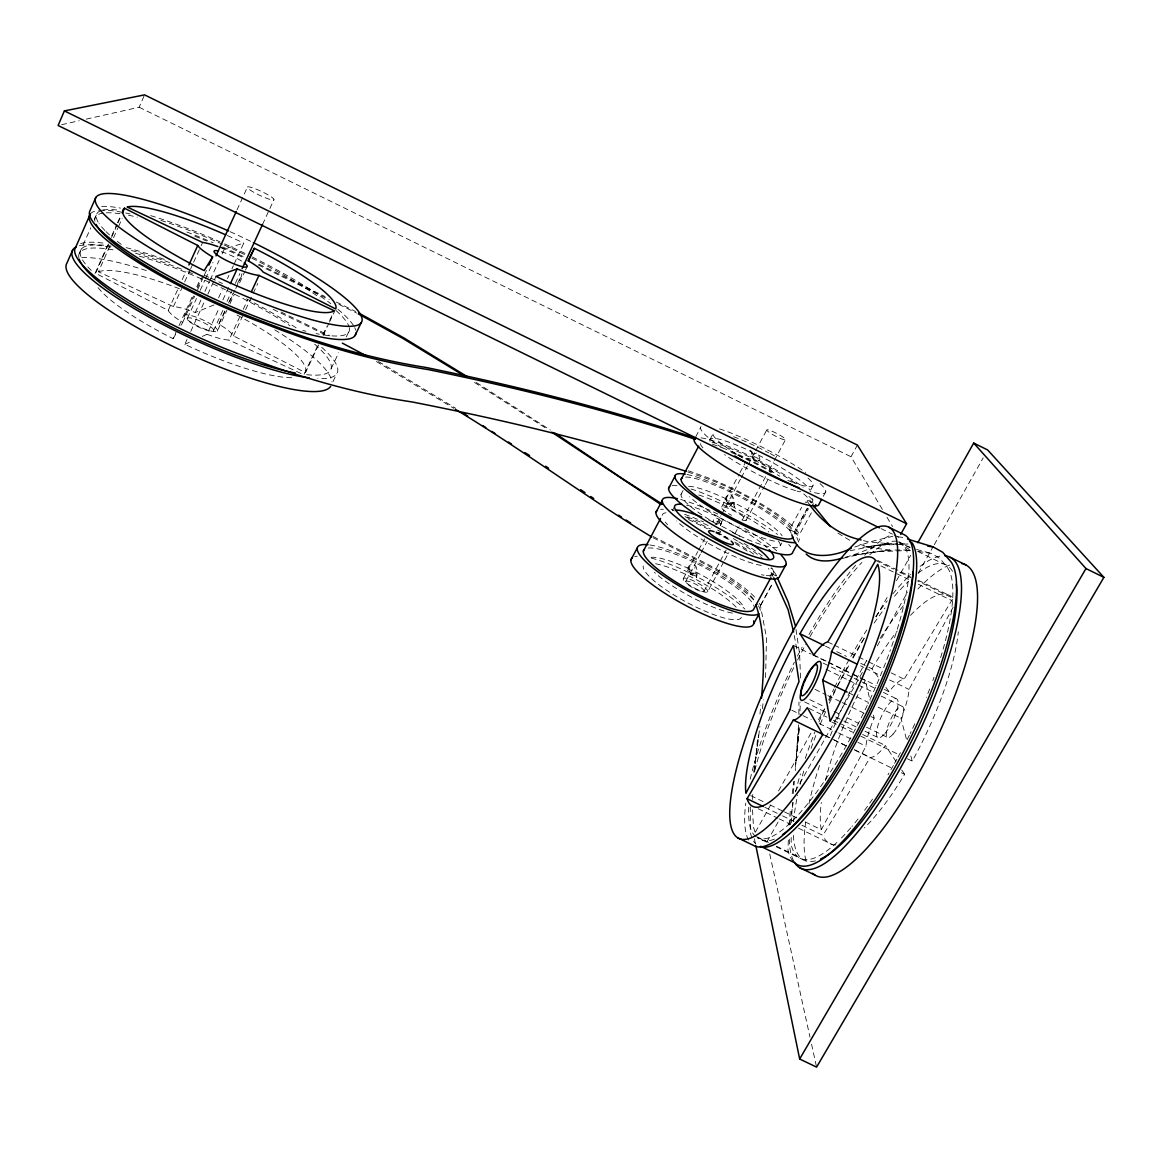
<?xml version="1.0" encoding="UTF-8"?>
<svg xmlns="http://www.w3.org/2000/svg" width="1162" height="1162" viewBox="0 0 1162 1162"><rect width="100%" height="100%" fill="white"/><g stroke="black" fill="none" stroke-linecap="round" stroke-linejoin="round"><path stroke-width="0.75" stroke-dasharray="5 3.75" d="M791.191 837.439L791.162 844.701A163.857 45.027 -64.4 0 0 837.366 842M798.846 714.281L798.977 702.037M752.627 799.5L752.831 790.785M788.315 840.242L787.981 850.323A170.814 46.945 -64.4 0 0 793.225 861.463M799.993 710.912L800.357 702.138M750.303 806.777L750.289 832.123A170.945 43.43 -64.3 0 0 755.823 843.975M791.278 822.928L792.513 802.317M798.541 724.812L795.302 770.638M720.614 524.992L722.633 519.254L720.455 525.573C723.534 519.748 713.642 514.345 713.076 521.593M798.817 728.182L796.072 761.836L799.354 726.715L794.982 770.784M765.584 677.577L766.499 637.662L760.442 605.722A68.05 14.525 28.1 0 0 758.176 601.335M754.574 770.929L757.726 737.028M793.283 793.515L794.372 781.198M789.013 825.035L790.552 807.793M759.963 714.034L760.834 705.189M754.196 770.464L755.837 756.477M792.237 793.69L793.719 781.358M754.036 772.134L758.583 735.038L753.717 773.921M755.213 761.894L759.948 726.439M762.33 708.704L763.507 699.844M750.681 450.144L753.572 459.702M710.055 441.255A56.313 8.715 27.7 0 1 752.221 452.047L753.862 456.361A3.457 3.341 -14.7 0 0 755.097 461.227A3.457 3.341 -14.7 0 0 759.933 459.339L758.408 454.4M86.278 119.134L139.135 107.224L144.567 94.877M79.437 253.156L90.738 227.868M94.34 219.676L96.809 213.764M95.008 273.535L108.124 243.976M111.77 235.77L116.868 224.281M117.594 222.639L120.514 216.074M108.603 244.02L95.604 273.317L168.214 310.428A36.327 7.684 24.8 0 0 182.695 322.397L180.938 325.36M111.494 237.498L117.289 224.484M118.001 222.857L120.892 216.35M214.026 304.938L195.231 312.549A36.327 7.684 24.8 0 0 173.414 306.623L98.436 271.763L109.954 245.865M113.542 237.774L117.856 228.072M118.582 226.445L122.17 218.354M168.214 310.428L178.556 287.697M182.245 279.577L185.935 271.458M173.414 306.623L181.664 288.525M184.656 281.945L189.9 270.426M190.641 268.785L192.892 263.847M193.647 262.205L200.387 247.404M201.128 245.748L202.624 242.466M98.102 287.653A116.403 24.649 24.7 0 0 173.094 338.636L176.043 332.158M179.006 325.68L193.066 294.901M196.77 286.796L200.474 278.706M184.802 315.323L193.633 295.976M197.322 287.915L203.96 273.404M182.695 322.397L194.664 296.208M197.656 289.672L203.64 276.571M204.396 274.929L206.633 270.02M187.46 318.185L196.465 298.503M200.227 290.297L204.73 280.449M205.471 278.822L212.98 262.409M237.004 209.93L247.506 186.966M195.231 312.549L201.186 299.52M204.919 291.386L209.392 281.611M210.148 279.984L219.095 260.462M222.073 253.941L224.31 249.06L243.744 243.119L234.114 264.05M291.575 377.708A116.403 24.649 24.7 0 1 184.831 344.344L187.053 339.493M190.771 331.402L204.875 300.653M207.838 294.175L213.779 281.233M214.52 279.621L216.001 276.382M218.558 297.864L222.262 289.817M227.447 278.546L228.929 275.321M231.892 268.887L233.373 265.662M202.29 336.428L207.054 334.278L219.095 308.133M222.857 299.97L229.64 285.271M213.445 330.85A14.525 3.079 24.7 0 0 196.117 319.448A14.525 3.079 24.7 0 0 191.745 323.283A14.525 3.079 24.7 0 0 213.445 330.85L223.264 309.571M227.04 301.379L231.572 291.56M235.349 283.383L239.88 273.549M262.539 224.44L273.869 199.893A14.757 2.135 25.3 0 0 255.93 189.043A14.757 2.135 25.3 0 0 252.212 191.367A14.757 2.135 25.3 0 0 273.869 199.893M318.649 344.911L305.461 372.668L233.431 335.876A36.327 7.684 24.8 0 0 218.819 324.053L224.818 311.053M228.58 302.933L233.068 293.173M237.571 283.426L242.074 273.68M229.815 301.394L235.014 290.137M235.77 288.525L242.451 274.043M217.279 331.155A18.156 3.835 24.8 0 0 195.594 316.921A18.156 3.835 24.8 0 0 190.161 321.714A18.156 3.835 24.8 0 0 217.279 331.155L226.939 310.254M229.916 303.819L234.361 294.175M239.561 282.918L244.761 271.661M245.502 270.049L246.998 266.839M207.054 334.278A36.327 7.684 24.8 0 0 228.987 340.045L239.488 317.415M243.236 309.339L247.724 299.636M233.431 335.876L242.553 316.224M245.589 309.673L252.43 294.945M253.185 293.303L257.746 283.484M317.531 345.985L303.834 374.803L228.987 340.045M322.847 334.772L326.653 326.769M329.703 320.363L332.739 313.958M323.312 335.106L328.73 323.675M329.514 322.034L334.946 310.603M331.155 368.615L338.738 352.754M346.32 336.878L349.355 330.531M332.957 381.673L336.748 373.743M218.819 324.053L226.111 309.441M732.67 502.797L728.894 507.562L732.975 502.173A55.965 10.095 27.9 0 1 782.099 535.682M681.034 494.475L683.038 490.538M695.733 436.825L700.555 427.674M683.459 578.415L697.839 551.514M698.682 549.931L704.608 538.848M721.631 506.981L739.134 474.241M739.962 472.673L745.801 461.764M685.841 581.29L700.337 554.172M701.194 552.575L707.164 541.419M716.533 523.873L720.803 515.899M721.66 514.316L740.412 479.223M741.269 477.64L747.239 466.47M748.096 464.873L754.908 452.12M755.765 450.522L766.847 429.795M805.266 821.955L821.302 829.712L865.995 746.236A42.979 12.216 -64.4 0 1 874.144 718.087L872.952 712.974M906.345 738.829L900.928 718.247A42.979 12.216 -64.4 0 0 909.033 689.415L953.13 607.232M703.911 591.414A10.4 2.28 28.2 0 0 691.913 582.438A10.4 2.28 28.2 0 0 688.775 585.212A10.4 2.28 28.2 0 0 703.911 591.414L719.365 562.684M720.222 561.086L726.221 549.917M734.805 533.954L739.105 525.965M742.533 519.588L765.7 476.493M769.142 470.102L773.427 462.127M774.284 460.53L785.454 439.773A10.589 1.467 27.5 0 0 772.745 431.523A10.589 1.467 27.5 0 0 770.232 433.077A10.589 1.467 27.5 0 0 785.454 439.773M707.571 591.923A13.857 3.021 28.2 0 0 691.55 579.969A13.857 3.021 28.2 0 0 687.396 583.658A13.857 3.021 28.2 0 0 707.571 591.923L723.781 561.812M724.623 560.229L728.894 552.299M746.062 520.402L764.552 486.05M765.395 484.481L768.75 478.236M810.568 490.175L813.124 485.411M791.264 533.489L789.506 529.596L801.577 507.402M769.927 576.773L771.626 573.65A62.719 12.404 28 0 0 768.329 568.45M798.773 542.102L794.387 531.891L807.343 508.143M771.742 576.105L773.427 573.011M794.75 533.895L808.505 508.665M760.427 605.605L772.309 583.832L760.442 605.722L756.752 603.848M807.503 508.404L794.488 532.152L799.441 534.593L811.555 512.413M823.248 496.363L825.746 491.802M882.394 509.479L851.02 456.753L857.411 445.075M709.938 439.526L713.047 433.905M672.449 510.539L674.686 506.487M780.225 545.893L781.794 543.032M755.46 832.065L770.551 805.179M778.525 790.944L813.124 729.286M818.455 719.786L824.657 708.718M829.102 700.817L849.495 664.446M853.053 658.128L864.586 637.56M876.119 617.007L888.538 594.871M896.512 580.637L910.703 555.349M767.036 841.666L779.484 819.544M795.505 791.119L863.105 671.07M877.339 645.811L907.58 592.097M918.256 573.142L933.376 546.3M934.277 544.717L983.197 457.843M173.094 338.636L175.709 334.206M884.297 689.4L889.104 691.753A42.979 12.216 -64.4 0 1 904.152 679.189L953.058 598.285L917.559 580.927M801.94 825.238L822.928 835.376L870.265 757.406A42.979 12.216 -64.4 0 0 885.357 745.51L895.96 761.357M756.593 453.035L753.63 454.298L750.681 452.062M732.22 503.349C715.603 505.339 733.469 481.91 734.399 504.613M184.831 344.344L191.178 341.468M854.767 547.026L871.979 541.347L892.866 536.263M845.718 557.106C862.887 553.127 879.155 541.753 897.209 543.453M843.162 558.268C865.443 552.763 888.334 548.609 911.371 550.381L876.976 551.732L852.138 555.32L889.99 550.018L869.772 547.607L857.091 543.424M61.63 124.697L79.234 120.717M716.809 524.396L719.409 522.653L719.627 520.155M849.974 550.788L876.351 545.341L897.718 543.772M893.97 544.6L876.351 545.341L862.727 547.346L889.032 543.714L867.796 541.768L862.785 540.388M895.742 544.528L908.074 544.005M899.446 543.787L908.132 543.845M897.834 536.829L902.787 537.396M918.053 551.398L931.416 553.432L940.116 558.617L947.829 568.174A163.857 45.027 -64.4 0 1 939.274 661.875M716.141 524.411L714.877 524.062M916.571 549.481L931.416 553.432M687.759 471.903L709.14 479.456A63.053 11.068 27.8 0 1 791.278 527.388M910.035 547.2L900.23 543.772L908.873 549.103A163.987 41.643 -64.3 0 1 910.688 553.025M688.456 470.799L706.583 477.277A68.66 12.056 27.8 0 1 799.441 534.593M712.364 444.131L720.585 447.167M789.506 529.596L794.387 531.891M750.739 795.607L763.565 801.809M769.985 804.903L782.81 811.105M784.408 811.875L797.248 818.077M764.799 807.285L780.951 815.085M782.563 815.869L793.864 821.331M758.19 808.708L777.581 818.077M779.194 818.861L790.509 824.323M798.584 828.23L832.5 844.629M756.651 836.655L768.431 842.392M776.434 846.256L797.263 856.307M766.746 842.174L757.159 837.541A164.002 41.309 -64.3 0 0 828.913 774.357M776.347 846.793L803.523 859.909M809.783 699.64L824.366 706.728M834.098 711.449L840.576 714.601M847.054 717.738L858.398 723.258M866.503 727.194L887.565 737.42M804.641 701.921L825.848 712.233M835.638 716.983L842.174 720.149M843.801 720.948L856.859 727.281M865.007 731.247L878.065 737.594M808.97 708.428L826.85 717.099M833.343 720.266L838.223 722.633M839.85 723.418L854.477 730.52M862.596 734.471L885.357 745.51M831.803 722.081L839.85 725.989M841.448 726.758L852.719 732.234M860.751 736.142L899.359 754.879M907.406 758.786L912.228 761.125A137.813 39.261 -64.4 0 0 958.301 631.794M791.83 710.229L801.504 714.935M803.116 715.719L811.178 719.627M819.239 723.534L836.974 732.147M838.586 732.932L851.485 739.192M857.934 742.329L865.995 746.236M825.383 735.619L831.803 738.727M833.401 739.511L846.226 745.728M854.23 749.621L870.265 757.406M824.337 735.343L832.37 739.235M833.967 740.02L846.822 746.251M854.854 750.158L891.791 768.082M901.421 772.759L904.632 774.313A137.813 39.261 -64.4 0 1 864.31 827.954M651.127 557.295A55.471 12.099 28.2 0 1 689.691 569.046L690.707 574.435L696.706 577.354L695.631 571.951A3.37 3.254 6 0 1 694.324 573.534C677.025 571.254 699.35 552.705 696.88 575.8M827.78 641.976L832.646 644.358M834.272 645.142L857.019 656.225M858.645 657.024L866.779 660.975M868.406 661.774L883.018 668.891M891.152 672.856L904.152 679.189M825.572 646.203L830.38 648.541M836.771 651.664L846.386 656.341M860.781 663.357L867.186 666.48M868.784 667.249L871.994 668.818L878.414 677.417M860.577 665.826L863.802 667.395M865.414 668.179L879.954 675.267M889.642 679.988L909.033 689.415M813.763 655.077L826.589 661.309M828.186 662.093L850.628 673.016M852.24 673.8L876.279 685.507M793.457 645.506L811.032 654.061M812.63 654.845L827.024 661.846M828.622 662.63L851.005 673.51M852.603 674.294L865.385 680.525L870.164 701.02M823.103 663.066L829.624 666.233M831.251 667.032L852.443 677.344M854.07 678.129L875.262 688.441M883.41 692.407L896.454 698.754M826.182 669.341L847.214 679.581M848.841 680.366L856.931 684.302M858.558 685.086L873.127 692.189M881.217 696.125L902.264 706.365M848.768 692.872L855.29 696.053M856.917 696.837L868.334 702.385M878.109 707.15L900.928 718.247M815.012 689.342L826.197 694.789M827.794 695.559L840.576 701.775M842.174 702.56L850.177 706.438M851.775 707.222L864.557 713.424M870.948 716.533L874.144 718.087M881.057 528.623L892.474 534.2M894.101 534.999L898.996 537.396M898.807 542.131L909.89 547.563M917.806 551.442L943.123 563.831M877.63 560.375L910.224 576.323M918.372 580.303L947.698 594.653M875.625 560.418L893.375 569.089M899.824 572.256L911.11 577.775M880.956 565.938L908.568 579.446M918.314 584.21L952.419 600.899M259.039 264.268L325.07 296.557M336.341 302.062L355.659 311.518M258.196 264.921L329.238 299.665M338.926 304.4L356.69 313.086M688.63 486.355A55.965 10.095 27.9 0 1 726.991 499.253L728.385 504.003L734.428 506.952L732.975 502.173M281.044 312.026L329.877 335.876M273.157 309.339L326.246 335.266M685.057 516.64L710.461 529.044M688.5 519.487L707.6 528.812M773.02 576.381L771.626 573.65L776.55 576.062A68.297 13.508 28 0 0 770.871 568.131M139.135 107.224L851.02 456.753M753.862 456.361L759.933 459.339M813.415 503.291L810.8 501.81A63.285 10.095 27.7 0 0 800.4 491.177M771.626 573.65L776.579 576.163M671.302 509.217L674.294 510.917M653.029 536.466L696.634 558.661A68.05 14.525 28.1 0 1 756.941 599.708M653.204 537.803L696.924 560.055A62.487 13.348 28.1 0 1 755.068 602.032M378.478 361.513L455.591 408.225M376.415 361.542L453.746 408.283M837.947 533.169L852.327 541.855M476.318 382.487L550.367 430.085M474.532 382.472L545.879 428.212M885.894 687.439L889.104 691.753M809.899 505.107L805.891 499.486L810.8 501.81L812.761 504.758M901.741 769.999L904.632 774.313M886.998 517.235L892.532 526.546M725.64 498.948C726.831 502.957 733.498 500.895 732.075 496.9M720.6 523.801L717.666 521.215L714.485 522.653A55.805 10.778 28 0 0 706.423 519.007M910.863 755.983L912.228 761.125M688.456 567.681C688.863 571.791 695.704 571.007 695.094 566.896M769.738 853.997L810.001 1037.172M811.555 1044.217L816.581 1067.123M754.428 838.775L755.518 844.106M794.256 635.454L796.798 649.238M795.999 629.528L799.63 654.148L800.574 679.16M689.197 571.66L689.095 570.992A3.355 3.196 -13.6 0 1 689.691 569.046M726.482 501.911L726.395 501.229A3.399 3.239 -18.6 0 1 726.991 499.253M752.526 809.856L753.441 826.487A163.987 41.643 -64.3 0 0 756.825 835.362M314.626 344.155A138.525 28.44 24.8 0 1 303.703 374.338M78.871 257.746A138.525 28.44 24.8 0 1 116.011 250.396M139.396 256.148A138.525 28.44 24.8 0 1 225.457 289.759M227.084 290.544A138.525 28.44 24.8 0 1 290.05 325.796M349.297 327.64A139.179 25.811 25 0 1 322.499 334.758M319.332 334.206A139.179 25.811 25 0 1 316.006 333.567M305.911 331.257A139.179 25.811 25 0 1 302.803 330.458M121.255 244.398A139.179 25.811 25 0 1 116.098 240.418M109.591 234.942A139.179 25.811 25 0 1 105.974 231.572M104.9 230.483A139.179 25.811 25 0 1 99.09 223.598M98.131 222.073A139.179 25.811 25 0 1 100.222 210.99M102.997 210.148A139.179 25.811 25 0 1 119.802 210.322M160.879 220.402A139.179 25.811 25 0 1 222.45 244.238M224.092 244.979A139.179 25.811 25 0 1 245.458 254.972M251.936 258.167A139.179 25.811 25 0 1 320 297.937M335.963 310.501A139.179 25.811 25 0 1 348.789 325.999M101.69 206.357A146.543 27.176 25 0 1 120.499 208.114M150.639 215.624A146.543 27.176 25 0 1 219.967 241.841M224.629 243.904A146.543 27.176 25 0 1 246.242 254.028M252.328 257.02A146.543 27.176 25 0 1 330.85 303.718M337.91 309.295A146.543 27.176 25 0 1 353.916 326.231M354.686 327.64A146.543 27.176 25 0 1 355.703 330.269M321.714 347.307A145.86 29.951 24.8 0 1 317.807 378.594M79.408 245.763A145.86 29.951 24.8 0 1 111.915 247.448M135.605 253.301A145.86 29.951 24.8 0 1 183.102 269.773M187.852 271.676A145.86 29.951 24.8 0 1 192.485 273.593M246.547 298.823A145.86 29.951 24.8 0 1 296.354 328.018M81.689 257.514A145.628 30.866 24.7 0 1 146.572 270.644M274.74 329.848A145.628 30.866 24.7 0 1 331.795 381.906M221.274 251.689A18.301 3.268 25 0 1 244.267 262.932M98.436 271.763A116.403 24.649 24.7 0 1 181.33 289.469M237.033 315.076A116.403 24.649 24.7 0 1 305.461 372.668M227.36 235.566A117.318 20.96 25 0 1 243.744 243.119M219.473 247.172A36.603 6.536 25 0 1 224.31 249.06M230.207 231.732A146.775 26.247 25 0 1 251.849 241.87M728.385 504.003A3.442 3.312 -10.4 0 1 734.428 506.952M774.488 541.143A55.965 10.095 27.9 0 1 689.618 496.726M799.834 491.831A56.313 8.715 27.7 0 1 797.059 491.076M795.578 490.64A56.313 8.715 27.7 0 1 724.594 454.647M758.249 454.996A56.313 8.715 27.7 0 1 809.682 490.073M725.742 511.745A13.988 2.527 27.9 0 1 725.132 507.257A13.988 2.527 27.9 0 1 743.404 516.741A13.988 2.527 27.9 0 1 740.92 519.617M731.566 515.347A13.988 2.527 27.9 0 1 728.458 513.531M771.176 472.135A14.075 2.179 27.7 0 1 769.447 471.801M748.023 460.196A14.075 2.179 27.7 0 1 758.612 462.302A14.075 2.179 27.7 0 1 772.12 471.99M807.997 478.076A56.357 8.541 27.6 0 1 793.893 482.738M792.499 482.245A56.357 8.541 27.6 0 1 786.601 479.95M742.794 457.973A56.357 8.541 27.6 0 1 738.131 455.141M736.65 454.226A56.357 8.541 27.6 0 1 713.889 432.714M733.512 436.709A56.357 8.541 27.6 0 1 768.736 452.831M770.101 453.558A56.357 8.541 27.6 0 1 776.855 457.262M819.994 483.537A70.446 10.676 27.6 0 1 810.03 491.482M722.009 447.82A70.446 10.676 27.6 0 1 701.412 426.294M719.539 428.894A70.446 10.676 27.6 0 1 805.673 472.469M778.482 541.129A55.936 10.269 27.9 0 1 738.16 535.246M736.737 534.564A55.936 10.269 27.9 0 1 729.533 531.005M716.751 524.062A55.936 10.269 27.9 0 1 684.374 492.368M698.725 494.983A55.936 10.269 27.9 0 1 768.866 531.978M672.072 485.731A69.923 12.84 27.9 0 1 679.015 485.992M690.998 488.97A69.923 12.84 27.9 0 1 777.509 534.418M788.707 544.441A69.923 12.84 27.9 0 1 790.639 546.823M812.441 498.774A63.3 10.008 27.7 0 1 805.179 502.129M702.937 447.878A63.3 10.008 27.7 0 1 700.366 442.983M712.03 442.257A63.3 10.008 27.7 0 1 796.173 483.871M685.624 477.03A63.024 11.17 27.8 0 1 740.775 497.38A63.024 11.17 27.8 0 1 791.046 532.051M687.047 474.474A70.025 12.404 27.8 0 1 757.697 505.397A70.025 12.404 27.8 0 1 799.296 540.243M700.991 437.885A70.345 11.112 27.7 0 1 803.174 487.154M918.067 573.157A163.857 45.362 -64.4 0 1 953.712 573.926M815.477 860.839A163.857 45.362 -64.4 0 1 793.37 835.333M793.631 821.563A163.857 45.362 -64.4 0 1 797.626 795.128M800.11 784.437A163.857 45.362 -64.4 0 1 804.467 768.619M811.061 748.401A163.857 45.362 -64.4 0 1 816.392 733.992M820.241 724.304A163.857 45.362 -64.4 0 1 827.896 706.438M829.363 703.213A163.857 45.362 -64.4 0 1 848.449 665.085M852.705 657.46A163.857 45.362 -64.4 0 1 864.441 637.822M874.129 623.05A163.857 45.362 -64.4 0 1 885.037 607.973M894.537 596.193A163.857 45.362 -64.4 0 1 908.582 581.276M898.763 541.782A164.002 41.309 -64.3 0 1 896.556 631.591M896.047 633.188A164.002 41.309 -64.3 0 1 889.86 651.432M888.61 654.831A164.002 41.309 -64.3 0 1 879.692 677.504M879.009 679.131A164.002 41.309 -64.3 0 1 867.999 703.794M867.23 705.436A164.002 41.309 -64.3 0 1 851.702 735.982M850.845 737.55A164.002 41.309 -64.3 0 1 843.089 751.32M842.159 752.918A164.002 41.309 -64.3 0 1 829.929 772.803M755.837 836.64A164.002 41.309 -64.3 0 1 748.764 807.241M754.864 770.421A164.002 41.309 -64.3 0 1 795.171 664.766M797.553 659.987A164.002 41.309 -64.3 0 1 805.774 644.3M809.987 636.66A164.002 41.309 -64.3 0 1 861.913 562.452M869.728 554.797A164.002 41.309 -64.3 0 1 897.224 541.361M748.575 840.097A172.688 43.517 -64.3 0 1 745.786 803.145M750.187 779.208A172.688 43.517 -64.3 0 1 794.372 662.209M797.422 656.167A172.688 43.517 -64.3 0 1 802.1 647.205M808.97 634.583A172.688 43.517 -64.3 0 1 856.307 564.383M864.572 555.233A172.688 43.517 -64.3 0 1 889.801 535.551M793.661 860.955A172.528 47.787 -64.4 0 1 789.259 837.003M789.869 824.817A172.528 47.787 -64.4 0 1 793.385 801.94M795.607 791.918A172.528 47.787 -64.4 0 1 800.415 773.936M805.237 758.539A172.528 47.787 -64.4 0 1 814.882 732.031M818.905 722.081A172.528 47.787 -64.4 0 1 825.252 707.367M828.753 699.655A172.528 47.787 -64.4 0 1 833.851 688.95M834.592 687.425A172.528 47.787 -64.4 0 1 866.779 629.993M875.654 616.688A172.528 47.787 -64.4 0 1 887.289 600.827M892.794 593.913A172.528 47.787 -64.4 0 1 910.935 574.275M920.028 566.46A172.528 47.787 -64.4 0 1 943.384 555.799M806.007 860.81A172.484 49.196 -64.4 0 1 805.673 822.086M808.926 803.901A172.484 49.196 -64.4 0 1 820.096 763.724M830.38 735.619A172.484 49.196 -64.4 0 1 867.448 659.13M880.099 638.359A172.484 49.196 -64.4 0 1 904.951 603.746M917.893 589.003A172.484 49.196 -64.4 0 1 949.891 564.993M835.928 844.905A137.813 39.261 -64.4 0 1 822.928 835.376M821.302 829.712A137.813 39.261 -64.4 0 1 821.316 802.477M825.441 780.617A137.813 39.261 -64.4 0 1 855.058 700.613M855.813 699.045A137.813 39.261 -64.4 0 1 865.385 680.525M871.994 668.818A137.813 39.261 -64.4 0 1 897.267 630.951M910.543 615.323A137.813 39.261 -64.4 0 1 953.058 598.285M720.76 531.964A3.428 3.297 -8.4 0 1 715.952 531.615M761.284 565.429A55.805 10.778 28 0 1 676.749 521.026M721.834 526.27A55.805 10.778 28 0 1 739.802 536.263M690.707 574.435A3.399 3.254 -4.9 0 1 696.706 577.354M732.452 613.144A55.471 12.099 28.2 0 1 654.395 572.314M695.631 571.951A55.471 12.099 28.2 0 1 743.52 606.651M716.939 532.762A13.944 2.687 28 0 1 729.039 539.444M741.371 617.283A55.427 12.274 28.2 0 1 688.935 603.499A55.427 12.274 28.2 0 1 643.24 565.981M655.571 563.744A55.427 12.274 28.2 0 1 736.374 607.392M634.728 556.627A69.299 15.338 28.2 0 1 637.183 556.249M651.214 558.094A69.299 15.338 28.2 0 1 744.944 609.12M686.597 505.179A55.849 10.603 27.9 0 1 767.196 547.796M680.671 499.5A69.822 13.261 27.9 0 1 718.958 514.635M744.624 528.405A69.822 13.261 27.9 0 1 776.681 550.773M648.135 548.043A62.457 13.436 28.2 0 1 707.861 569.395A62.457 13.436 28.2 0 1 753.92 606.172M771.641 567.695A62.733 12.317 28 0 1 765.351 575.321M764.117 575.175A62.733 12.317 28 0 1 761.415 574.74M667.613 524.658A62.733 12.317 28 0 1 665.303 522.087M662.18 515.376A62.733 12.317 28 0 1 669.443 512.718M687.352 517.032A62.733 12.317 28 0 1 711.769 527.199M717.564 530.046A62.733 12.317 28 0 1 720.469 531.528M733.338 538.572A62.733 12.317 28 0 1 737.478 541.013M738.829 541.826A62.733 12.317 28 0 1 763.173 558.937M660.67 509.334A69.72 13.683 28 0 1 663.357 509.29M684.578 514.33A69.72 13.683 28 0 1 703.693 521.999M744.058 543.453A69.72 13.683 28 0 1 762.272 555.901M649.834 544.963A69.415 14.932 28.2 0 1 755.503 601.916M758.452 605.823A69.415 14.932 28.2 0 1 760.209 611.808M731.014 452.352A63.285 10.095 27.7 0 1 735.895 454.415M737.55 455.141A63.285 10.095 27.7 0 1 771.408 472.28M934.016 677.301A163.857 45.027 -64.4 0 1 932.825 680.598M929.673 688.935A163.857 45.027 -64.4 0 1 926.332 697.36M914.799 723.81A163.857 45.027 -64.4 0 1 910.18 733.527M909.381 735.139A163.857 45.027 -64.4 0 1 906.999 739.947M900.434 752.642A163.857 45.027 -64.4 0 1 897.819 757.479M896.933 759.091A163.857 45.027 -64.4 0 1 894.275 763.884M893.375 765.467A163.857 45.027 -64.4 0 1 887.957 774.807M872.517 799.107A163.857 45.027 -64.4 0 1 864.441 810.524M858.035 818.963A163.857 45.027 -64.4 0 1 851.964 826.4M850.773 827.809A163.857 45.027 -64.4 0 1 840.286 839.167M774.313 839.167A163.987 41.643 -64.3 0 1 758.815 837.758M722.241 447.777A68.921 10.995 27.7 0 1 779.804 476.173M808.926 496.421A68.921 10.995 27.7 0 1 814.518 502.231M90.36 213.91A145.003 27.133 24.9 0 1 98.334 210.496M99.656 210.351A145.003 27.133 24.9 0 1 130.028 213.939M186.835 232.022A145.003 27.133 24.9 0 1 213.14 242.771M222.712 246.983A145.003 27.133 24.9 0 1 244.63 257.209M80.585 243.642A144.451 29.428 24.8 0 1 105.437 243.395M126.135 247.637A144.451 29.428 24.8 0 1 164.554 259.489M204.221 275.263A144.451 29.428 24.8 0 1 209.175 277.442M210.83 278.183A144.451 29.428 24.8 0 1 222.436 283.499M91.261 270.426A138.583 28.222 24.8 0 1 111.116 246.155M131.466 250.498A138.583 28.222 24.8 0 1 172.63 263.658M94.935 221.288A139.12 26.029 24.9 0 1 103.36 213.082M106.308 212.82A139.12 26.029 24.9 0 1 120.456 213.793M128.459 215.202A139.12 26.029 24.9 0 1 137.276 217.178M194.824 236.235A139.12 26.029 24.9 0 1 206.589 241.042M221.463 247.477A139.12 26.029 24.9 0 1 243.73 257.848M715.501 532.704A62.719 12.404 28 0 1 729.533 540.199M735.575 543.714A62.719 12.404 28 0 1 749.098 552.371M716.649 532.109A68.297 13.508 28 0 1 727.368 537.774M734.82 542.029A68.297 13.508 28 0 1 754.995 555.015M884.936 733.44A21.482 6.101 -64.4 0 0 897.63 699.96A21.482 6.101 -64.4 0 0 879.387 721.195A21.482 6.101 -64.4 0 0 884.936 733.44M893.07 734.137A17.183 4.953 -64.4 0 0 903.223 707.338A17.183 4.953 -64.4 0 0 888.552 724.246A17.183 4.953 -64.4 0 0 893.07 734.137"/><path stroke-width="1.5" d="M761.517 698.115C764.117 667.032 765.889 634.859 755.954 604.792M900.681 534.36L906.607 523.757L857.411 445.075L144.567 94.877L64.389 110.913L58.1 125.481L879.431 527.824M72.698 250.004L66.946 263.062A145.628 30.866 24.7 0 0 182.507 350.968A145.628 30.866 24.7 0 0 330.676 386.423M95.865 197.351L90.04 210.583A146.543 27.176 25 0 0 214.316 298.983A146.543 27.176 25 0 0 355.964 332.957M90.36 213.91L75.922 246.707A144.451 29.428 24.8 0 0 248.958 357.707C301.786 377.999 356.284 393.627 412.321 401.994C504.729 420.179 596.629 441.938 686.146 471.365M122.344 213.082L124.508 208.201L197.758 245.472A36.603 6.536 25 0 0 212.617 256.933L208.884 265.11M188.898 264.965L197.758 245.472M215.987 255.858L236.249 211.557M230.396 283.63L237.164 268.93A36.603 6.536 25 0 0 258.966 275.409L334.264 310.748A117.318 20.96 25 0 1 216.001 276.382L237.164 268.93M242.146 268.64L262.539 224.44M248.392 261.174L254.333 248.305A117.318 20.96 25 0 1 335.716 308.976L263.062 272.024A36.603 6.536 25 0 0 248.072 260.68L254.333 248.305M251.471 291.56L258.966 275.409M355.064 335.498L361.193 322.673M630.951 559.852L637.197 548.014M656.007 512.297L662.311 500.314M668.629 488.301L674.977 476.246M643.341 551.078L660.539 518.47M681.193 479.34L698.696 446.135M831.498 651.664L877.702 564.34A138.017 33.582 -64.3 0 1 830.191 721.297L822.681 680.191A43.038 10.458 -64.3 0 0 831.498 651.664L857.338 664.243M770.9 577.659L753.993 608.641A62.457 13.436 28.2 0 1 690.969 590.804A62.457 13.436 28.2 0 1 644.489 549.248M814.141 507.663L815.869 504.497M753.76 623.616L758.597 614.756M786.18 564.238L779.658 576.178A69.72 13.683 28 0 1 710.432 555.712A69.72 13.683 28 0 1 657.082 510.496M796.827 544.746L792.731 552.255A69.923 12.84 27.9 0 1 723.679 531.005A69.923 12.84 27.9 0 1 669.661 486.617M821.592 499.399L819.108 503.959A70.345 11.112 27.7 0 1 750.405 481.155A70.345 11.112 27.7 0 1 695.021 438.437M917.806 542.698L973.698 443.071L987.642 449.941L1103.9 577.354L816.581 1067.123L799.659 1059.018L755.881 845.878M799.659 1059.018L1085.976 568.552L973.698 443.071M747.05 798.701L793.341 720.062A43.038 10.458 -64.3 0 0 807.343 707.629L822.725 734.573A138.017 33.582 -64.3 0 1 747.05 798.701L763.187 806.501M212.617 256.933L204.178 270.601A117.318 20.96 25 0 1 124.508 208.201M851.325 548.173C831.687 558.399 799.441 561.014 791.845 534.796M842.494 558.007C830.743 561.769 815.724 563.294 806.167 553.998M927.755 546.155L933.144 546.91L942.687 552.255L951.242 562.132A170.814 46.945 -64.4 0 1 904.341 750.056A170.814 46.945 -64.4 0 1 794.271 862.524L760.631 846.299M933.144 546.91L907.58 539.095M861.115 539.923C840.228 535.638 822.188 522.275 809.899 505.107M696.096 438.335C607.842 408.617 517.235 386.249 426.091 367.482C370.082 358.637 315.715 342.456 263.062 321.627A139.12 26.029 24.9 0 1 96.126 224.44M695.428 439.352C608.031 410.215 518.397 388.093 428.197 369.589C372.087 360.743 317.604 344.562 264.849 323.704A145.003 27.133 24.9 0 1 89.547 215.362M737.768 837.817L753.237 845.282A172.688 43.517 -64.3 0 0 866.852 712.132A172.688 43.517 -64.3 0 0 904.297 534.767L888.872 527.214A172.746 42.093 -64.3 0 0 743.869 743.244A172.746 42.093 -64.3 0 0 808.215 777.668A172.746 42.093 -64.3 0 0 888.872 527.214M799.587 867.636L815.027 875.088M793.341 720.062L823.785 734.849M799.964 633.726L813.763 655.077A43.038 10.458 -64.3 0 1 827.78 641.976L875.625 560.418A138.017 33.582 -64.3 0 0 799.964 633.726L823.974 645.418M822.681 680.191L847.142 692.087M950.487 557.411L965.869 564.935M358.884 313.086L403.751 337.837L467.24 376.662M358.303 313.885L403.287 338.679L463.899 375.66M342.34 343.124L367.119 356.255M1085.976 568.552L1103.9 577.354M64.389 110.913L906.607 523.757M662.296 504.119L624.764 480.182L554.768 433.019M660.989 504.54L551.747 432.148M651.708 536.96C585.009 496.363 522.217 449.534 455.257 409.242M909.556 541.434L912.272 543.046A170.945 43.43 -64.3 0 1 867.288 720.585A170.945 43.43 -64.3 0 1 760.34 846.72M463.144 413.047L467.661 415.952M482.767 425.612L485.789 427.529M491.817 431.392L494.838 433.324M508.433 442.025L511.454 443.957M525.035 452.643L529.567 455.533M618.605 515.144L621.597 517.105M626.1 520.039L630.588 522.973M545.675 466.252L548.595 468.213M580.651 489.681L584.994 492.615M590.79 496.537L593.695 498.498M830.452 526.618L812.761 504.758M773.703 577.746L788.112 609.73L793.631 632.012M777.247 577.572L788.141 601.872L795.476 626.013M295.424 373.017A138.525 28.44 24.8 0 1 162.564 322.324A138.525 28.44 24.8 0 1 79.205 259.111M309.15 377.839A145.86 29.951 24.8 0 1 144.959 314.771A145.86 29.951 24.8 0 1 76.46 246.809M244.267 262.932A18.301 3.268 25 0 1 241.202 266.374A18.301 3.268 25 0 1 218.703 256.018A18.301 3.268 25 0 1 218.035 250.861M225.719 234.84A117.318 20.96 25 0 0 127.21 207.025L202.624 242.466A36.603 6.536 25 0 1 217.919 246.605M253.374 242.626A146.775 26.247 25 0 1 335.034 325.026A146.775 26.247 25 0 1 109.112 219.11A146.775 26.247 25 0 1 228.653 231.02M799.035 487.779A70.446 10.676 27.6 0 1 734.762 455.954M793.021 537.062A63.024 11.17 27.8 0 1 730.448 517.163A63.024 11.17 27.8 0 1 682.167 477.829M795.607 542.596A70.025 12.404 27.8 0 1 709.198 506.472A70.025 12.404 27.8 0 1 685.275 474.154M956.282 584.21A163.857 45.362 -64.4 0 1 912.925 738.422A163.857 45.362 -64.4 0 1 820.459 859.052M944.924 555.843A172.528 47.787 -64.4 0 1 915.874 738.8A172.528 47.787 -64.4 0 1 794.358 862.189M961.671 563.512A172.484 49.196 -64.4 0 1 934.814 742.3A172.484 49.196 -64.4 0 1 812.63 873.272M811.003 669.632A21.512 5.229 -64.3 0 1 820.648 668.513A21.512 5.229 -64.3 0 1 805.092 698.711A21.512 5.229 -64.3 0 1 803.581 684.04M804.089 682.791A21.512 5.229 -64.3 0 1 805.789 679M806.399 677.751A21.512 5.229 -64.3 0 1 810.103 671.04M676.052 510.147A55.805 10.778 28 0 1 701.761 517.061M751.262 543.685A55.805 10.778 28 0 1 769.157 559.474M731.188 541.114A13.944 2.687 28 0 1 727.964 543.7A13.944 2.687 28 0 1 710.737 534.186A13.944 2.687 28 0 1 714.064 531.659M753.63 620.9A69.299 15.338 28.2 0 1 688.877 607.145A69.299 15.338 28.2 0 1 632.157 557.847M769.128 549.67A55.849 10.603 27.9 0 1 721.675 542.639A55.849 10.603 27.9 0 1 681.76 504.337M781.067 554.986A69.822 13.261 27.9 0 1 757.159 561.507A69.822 13.261 27.9 0 1 677.141 518.049A69.822 13.261 27.9 0 1 677.49 498.716M758.917 613.725A69.415 14.932 28.2 0 1 674.221 582.917A69.415 14.932 28.2 0 1 648.018 544.731M912.954 571.675A163.987 41.643 -64.3 0 1 866.605 717.303A163.987 41.643 -64.3 0 1 782.491 834.679M790.218 709.445L745.931 793.283A138.017 33.582 -64.3 0 1 793.457 645.506L799.035 681.586A43.038 10.458 -64.3 0 0 790.218 709.445M806.689 692.16A17.212 4.169 -64.3 0 0 817.235 665.506A17.212 4.169 -64.3 0 0 803.392 682.849A17.212 4.169 -64.3 0 0 806.689 692.16"/></g></svg>
